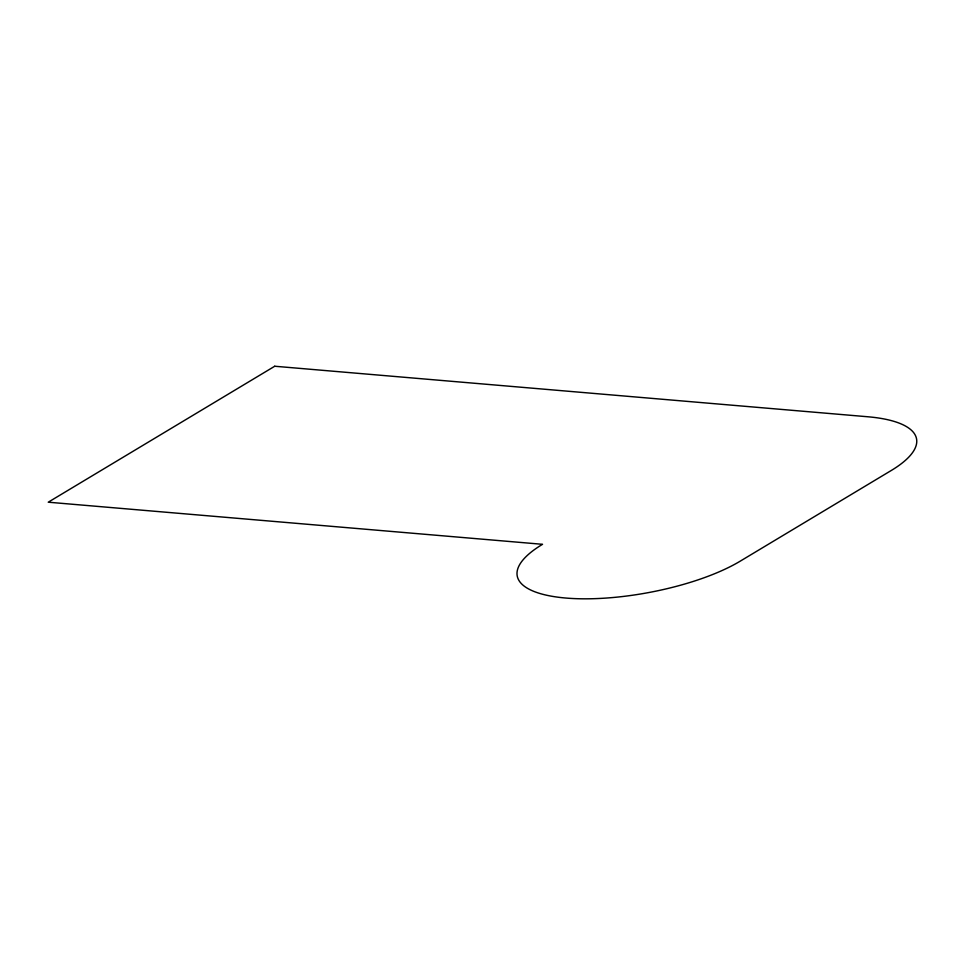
<?xml version="1.0" encoding="UTF-8"?>
<svg xmlns="http://www.w3.org/2000/svg" width="965" height="965" viewBox="0 0 965 965"><rect width="100%" height="100%" fill="white"/><g stroke="black" fill="none" stroke-linecap="round" stroke-linejoin="round"><path stroke-width="1.45" d="M274.723 366.242L48.25 502.198L542.535 544.308A126.319 40.494 -10.6 0 0 565.9 598.047A126.319 40.494 -10.6 0 0 740.239 561.148L891.226 470.51A126.319 40.494 -10.6 0 0 867.861 416.771L274.723 366.242"/></g></svg>
